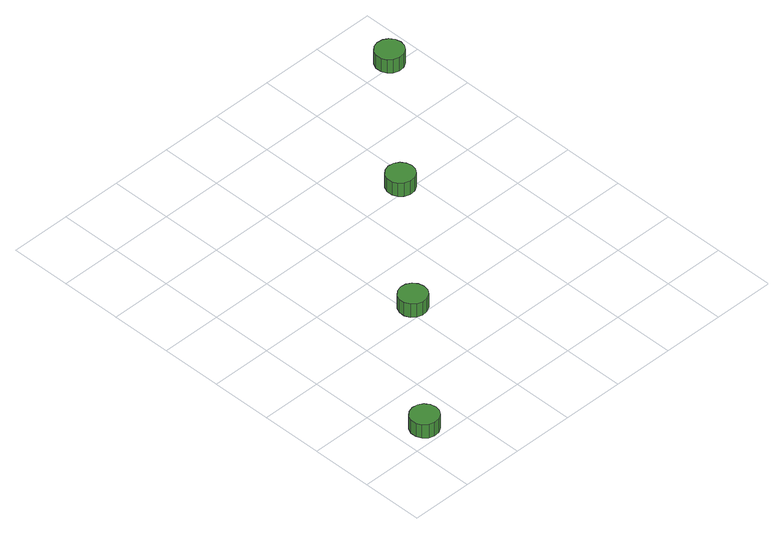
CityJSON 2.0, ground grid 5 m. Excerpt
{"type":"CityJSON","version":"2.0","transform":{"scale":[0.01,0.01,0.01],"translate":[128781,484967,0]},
"CityObjects":{
"tree1":{"type":"SolitaryVegetationObject","attributes":{"function":"something"},"geometry":[{"type":"MultiSurface","lod":"1","boundaries":[[[0,1,2,3,4,5,6,7,8,9,10,11,12,13,14]],[[15,16,17,18,19,20,21,22,23,24,25,26,27,28,29]],[[0,29,28,1]],[[1,28,27,2]],[[2,27,26,3]],[[3,26,25,4]],[[4,25,24,5]],[[5,24,23,6]],[[6,23,22,7]],[[7,22,21,8]],[[8,21,20,9]],[[9,20,19,10]],[[10,19,18,11]],[[11,18,17,12]],[[12,17,16,13]],[[13,16,15,14]],[[14,15,29,0]]]}]},
"tree2":{"type":"SolitaryVegetationObject","attributes":{"function":"something"},"geometry":[{"type":"MultiSurface","lod":"1","boundaries":[[[30,31,32,33,34,35,36,37,38,39,40,41,42,43,44]],[[45,46,47,48,49,50,51,52,53,54,55,56,57,58,59]],[[30,59,58,31]],[[31,58,57,32]],[[32,57,56,33]],[[33,56,55,34]],[[34,55,54,35]],[[35,54,53,36]],[[36,53,52,37]],[[37,52,51,38]],[[38,51,50,39]],[[39,50,49,40]],[[40,49,48,41]],[[41,48,47,42]],[[42,47,46,43]],[[43,46,45,44]],[[44,45,59,30]]]}]},
"tree3":{"type":"SolitaryVegetationObject","attributes":{"function":"something"},"geometry":[{"type":"MultiSurface","lod":"1","boundaries":[[[60,61,62,63,64,65,66,67,68,69,70,71,72,73,74]],[[75,76,77,78,79,80,81,82,83,84,85,86,87,88,89]],[[60,89,88,61]],[[61,88,87,62]],[[62,87,86,63]],[[63,86,85,64]],[[64,85,84,65]],[[65,84,83,66]],[[66,83,82,67]],[[67,82,81,68]],[[68,81,80,69]],[[69,80,79,70]],[[70,79,78,71]],[[71,78,77,72]],[[72,77,76,73]],[[73,76,75,74]],[[74,75,89,60]]]}]},
"tree4":{"type":"SolitaryVegetationObject","attributes":{"function":"something"},"geometry":[{"type":"MultiSurface","lod":"1","boundaries":[[[90,91,92,93,94,95,96,97,98,99,100,101,102,103,104]],[[105,106,107,108,109,110,111,112,113,114,115,116,117,118,119]],[[90,119,118,91]],[[91,118,117,92]],[[92,117,116,93]],[[93,116,115,94]],[[94,115,114,95]],[[95,114,113,96]],[[96,113,112,97]],[[97,112,111,98]],[[98,111,110,99]],[[99,110,109,100]],[[100,109,108,101]],[[101,108,107,102]],[[102,107,106,103]],[[103,106,105,104]],[[104,105,119,90]]]}]}
},
"vertices":[
[303,116,197],[293,162,197],[266,200,197],[225,224,197],[179,228,197],[134,214,197],[99,183,197],[80,140,197],[80,93,197],[99,50,197],[134,18,197],[179,4,197],[225,9,197],[266,32,197],[293,70,197],[293,70,72],[266,32,72],[225,9,72],[179,4,72],[134,18,72],[99,50,72],[80,93,72],[80,140,72],[99,183,72],[134,214,72],[179,228,72],[225,224,72],[266,200,72],[293,162,72],[303,116,72],
[1160,1091,177],[1150,1137,177],[1123,1175,177],[1082,1198,177],[1035,1203,177],[991,1189,177],[956,1157,177],[937,1114,177],[937,1067,177],[956,1024,177],[991,993,177],[1035,978,177],[1082,983,177],[1123,1007,177],[1150,1045,177],[1150,1045,52],[1123,1007,52],[1082,983,52],[1035,978,52],[991,993,52],[956,1024,52],[937,1067,52],[937,1114,52],[956,1157,52],[991,1189,52],[1035,1203,52],[1082,1198,52],[1123,1175,52],[1150,1137,52],[1160,1091,52],
[2010,2065,162],[2000,2111,162],[1973,2149,162],[1932,2173,162],[1885,2178,162],[1841,2163,162],[1806,2132,162],[1787,2089,162],[1787,2042,162],[1806,1999,162],[1841,1968,162],[1885,1953,162],[1932,1958,162],[1973,1981,162],[2000,2019,162],[2000,2019,38],[1973,1981,38],[1932,1958,38],[1885,1953,38],[1841,1968,38],[1806,1999,38],[1787,2042,38],[1787,2089,38],[1806,2132,38],[1841,2163,38],[1885,2178,38],[1932,2173,38],[1973,2149,38],[2000,2111,38],[2010,2065,38],
[2874,3040,165],[2864,3086,165],[2836,3124,165],[2796,3147,165],[2749,3152,165],[2704,3138,165],[2669,3106,165],[2650,3063,165],[2650,3016,165],[2669,2974,165],[2704,2942,165],[2749,2928,165],[2796,2933,165],[2836,2956,165],[2864,2994,165],[2864,2994,40],[2836,2956,40],[2796,2933,40],[2749,2928,40],[2704,2942,40],[2669,2974,40],[2650,3016,40],[2650,3063,40],[2669,3106,40],[2704,3138,40],[2749,3152,40],[2796,3147,40],[2836,3124,40],[2864,3086,40],[2874,3040,40]
]}
